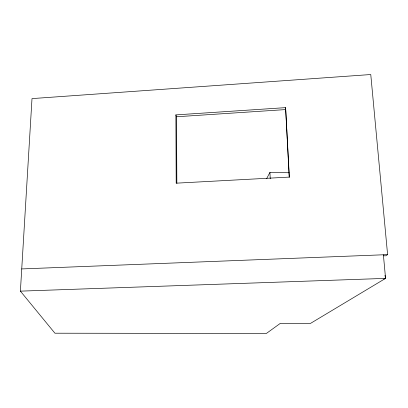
<?xml version="1.0" encoding="UTF-8"?>
<svg xmlns="http://www.w3.org/2000/svg" width="408" height="408" viewBox="0 0 408 408"><rect width="100%" height="100%" fill="white"/><g stroke="black" fill="none" stroke-linecap="round" stroke-linejoin="round"><path stroke-width="0.61" d="M289.226 177.398L285.6 107.636L175.884 114.898L176.195 183.172L289.338 177.092L285.6 107.636M383.392 254.781L385.56 278.384L310.422 323.442L280.306 323.371L266.348 333.469L54.917 333.209L20.4 291.144L32.002 98.603L370.765 74.531L387.6 254.618L385.881 255.801L383.505 255.78M266.694 178.536L269.943 172.411L289.058 172.757M383.775 279.036L385.56 278.384L384.963 275.324M175.884 114.898L176.516 116.764L285.58 109.584M21.736 268.928L387.6 254.618M20.4 291.144L385.56 278.384M269.943 172.411L270.229 178.76M176.516 116.764L176.843 183.406"/></g></svg>
